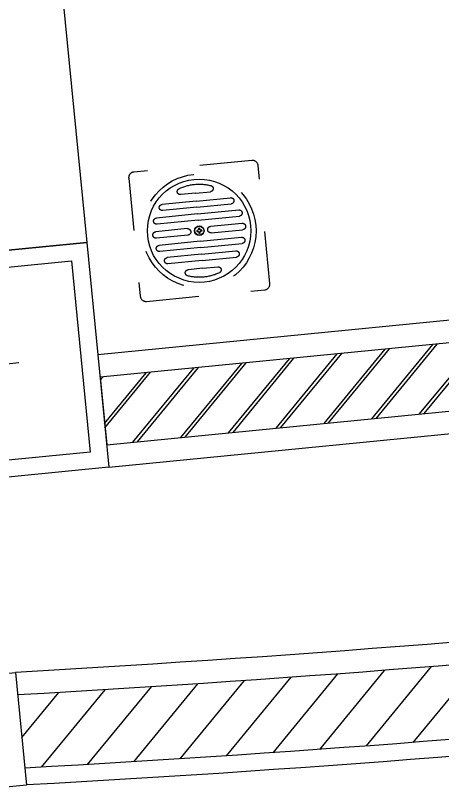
# Model space of a CAD drawing. Header units: millimetres. Extents: x -244126 to 368105, y -173968 to 259060.
# Drawn here: x -165909.358 to -165908.544, y 87853.428 to 87854.903 of the extents above; entities that cross this region are included whole.
import ezdxf
from ezdxf.xclip import XClip

# ---------------------------------------------------------------- set-up
doc = ezdxf.new("R2010")
doc.units = ezdxf.units.MM
doc.header["$MEASUREMENT"] = 0
doc.header["$XCLIPFRAME"] = 0
doc.linetypes.add('HIDDEN2', pattern=[0.1875, 0.125, -0.0625])
for name, color, linetype in [('A02-COLUMN', 4, 'Continuous'), ('A02-COLUMN HATCH', 250, 'Continuous'), ('A03-WALL', 3, 'Continuous'), ('A03-WALL HATCH', 251, 'Continuous'), ('A04-PLAN', 1, 'Continuous'), ('A04-PLAN 03', 3, 'Continuous'), ('A08-WC 01', 2, 'Continuous'), ('COL', 5, 'Continuous'), ('WALL', 2, 'Continuous')]:
    doc.layers.add(name, color=color, linetype=linetype)

# ---------------------------------------------------------------- blocks, each defined once
blk = doc.blocks.new('COL20x20')
at = {"layer": 'A02-COLUMN'}
blk.add_lwpolyline([(-0.0999999999999659, 0.1000000000000085), (-0.0999999999999659, -0.1000000000000085), (0.1000000000000227, -0.1000000000000085), (0.1000000000000227, 0.1000000000000085)], close=True, dxfattribs=at)
at = {"layer": 'A02-COLUMN HATCH'}
for p, q in [((0, -0.0300000000000651), (0, 0.0300000000000154)), ((0.0300000000000864, 0), (-0.0300000000000864, 0))]:
    blk.add_line(p, q, dxfattribs=at)
blk.add_lwpolyline([(-0.0849999999999796, 0.0850000000000087), (-0.0849999999999796, -0.0850000000000084), (0.0850000000000364, -0.0850000000000084), (0.0850000000000364, 0.0850000000000087)], close=True, dxfattribs=at)
blk = doc.blocks.new('Floor Drain 115x115-1-flat-1-flat-11')
at = {"color": 251}
for p, q in [((8.605007785597026e-07, 0.03356879662779562), (-0.01318171342120801, 0.03356879632635831)), ((8.605007785597026e-07, 0.03356879662779562), (0.01318515695954285, 0.03356879692927232)), ((8.606608518941461e-07, 0.02656840718312467), (-0.0304001908417009, 0.02656840648796368)), ((8.607865787847794e-07, 0.02107006980444326), (-0.03040019071597401, 0.02107006910928227)), ((8.606608518941461e-07, 0.02656840718312467), (0.03040191216340469, 0.02656840787828566)), ((8.607865787847794e-07, 0.02107006980444326), (0.03040191228913158, 0.02107007049960424)), ((8.609238070075119e-07, 0.0150687516881781), (-0.0365634271517101, 0.01506875085208641)), ((8.609238070075119e-07, 0.0150687516881781), (0.03656514899932412, 0.0150687525242698)), ((8.610496126743914e-07, 0.009566969235999437), (-0.03656342702590443, 0.009566968399907741)), ((8.610496126743914e-07, 0.009566969235999437), (0.03656514912512979, 0.009566970072091133)), ((-0.01039981583573224, 0.003067837754570937), (-0.03827735096618666, 0.003067837117113552)), ((-0.002198818205685361, 0.0006666216807525785), (-0.00219881818284025, -0.0003324496474203867)), ((-0.002198818205685361, 0.0006666216807525785), (-0.001499468275964283, 0.0006666216967441546)), ((-0.0004986744498605574, 0.002366765514504161), (-0.0004986744338689793, 0.001667415584550254)), ((-0.0004986744498605574, 0.002366765514504161), (8.612142550311708e-07, 0.002366765525926719)), ((0.0005003968783706198, 0.002366765537349276), (8.612142550311708e-07, 0.002366765525926719)), ((0.0005003968783706198, 0.002366765537349276), (0.0005003968943621979, 0.001667415607395369)), ((0.00220054071194758, 0.0006666217813498451), (0.001501190782197397, 0.000666621765358269)), ((0.00220054071194758, 0.0006666217813498451), (0.002200540734792691, -0.0003324495468231201)), ((0.01040153823218037, 0.003067838230221914), (0.03827735082585706, 0.003067838867639915)), ((-0.01039981570311242, -0.002731943559543829), (-0.03827735083356685, -0.002731944197001214)), ((-0.00219881818284025, -0.0003324496474203867), (-0.001499468253119171, -0.0003324496314288106)), ((-0.0004986743652548679, -0.00133324347346591), (-0.0004986743492632898, -0.002032593403186983)), ((-0.0004986743492632897, -0.002032593403186983), (8.613148522989277e-07, -0.002032593391764433)), ((0.0005003969789678875, -0.002032593380341875), (8.613148522989277e-07, -0.002032593391764433)), ((0.0005003969629763093, -0.001333243450620795), (0.0005003969789678874, -0.002032593380341875)), ((0.002200540734792691, -0.0003324495468231201), (0.001501190805042509, -0.0003324495628146962)), ((0.01040153836480018, -0.002731943083892852), (0.03827735095847688, -0.002731942446474851)), ((8.614794946557124e-07, -0.009232797102069978), (-0.03656342659602245, -0.009232797938161674)), ((8.614794946557124e-07, -0.009232797102069978), (0.03656514955501176, -0.009232796265978283)), ((8.616052609344688e-07, -0.01473285701750002), (-0.03656342647025618, -0.01473285785359171)), ((8.616052609344688e-07, -0.01473285701750002), (0.03656514968077804, -0.01473285618140832)), ((8.617424497690782e-07, -0.02073245259701655), (-0.03040018976010303, -0.02073245329217753)), ((8.618682160478346e-07, -0.02623251251244657), (-0.03040018963433675, -0.02623251320760757)), ((8.617424497690782e-07, -0.02073245259701655), (0.03040191324500257, -0.02073245190185555)), ((8.618682160478346e-07, -0.02623251251244657), (0.03040191337076884, -0.02623251181728559)), ((8.620282893822727e-07, -0.03323290195688469), (-0.01318171189369718, -0.03323290225832201)), ((8.620282893822727e-07, -0.03323290195688469), (0.01318515848705368, -0.033232901655408))]:
    blk.add_line(p, q, dxfattribs=at)
at = {"color": 0, "linetype": 'HIDDEN2', "ltscale": 0.2}
blk.add_lwpolyline([(0.05250086259384554, -0.05749827627446275, 0.414213562373095), (0.05750086248053243, -0.05249827615911237), (0.05750086007956601, 0.05250172386227893, 0.414213562373095), (0.05250085996421563, 0.05750172374896583), (-0.05249914005717569, 0.05750172134799941, 0.414213562373095), (-0.05749913994386258, 0.05250172123264901), (-0.05749913754289616, -0.0524982787887423, 0.414213562373095), (-0.05249913742754577, -0.0574982786754292)], format="xyb", close=True, dxfattribs=at)
at = {"color": 251}
for points in [[(-0.01411877354761083, 0.0389052152266806, -0.01094307912310833), (-0.01240984550140905, 0.03948229872802816, -0.01092935597805664), (-0.01067986347861784, 0.03998336183741153, -0.01092016715128035), (-0.008931350726452883, 0.04040796046326482, -0.0109158259298576), (-0.007166830492129863, 0.04075565051402207, -0.01091648550325844), (-0.005388826022864466, 0.04102598789811735, -0.01092213750715295), (-0.003599860565872374, 0.04121852852398474, -0.01093261202541136), (-0.001802457368369279, 0.04133282830005831, -0.01094757905731635), (8.603224291358998e-07, 0.04136844313477212)], [(8.603224291358998e-07, 0.04136844313477212, -0.0109468213685155), (0.001804248665778835, 0.0413328283825305, -0.01093097935854677), (0.00360182344932101, 0.04121852868866095, -0.01092073682426421), (0.005391000867886071, 0.04102598814461261, -0.01091641836746836), (0.007169197116304434, 0.04075565084183464, -0.01091817820682051), (0.00893382838940651, 0.0404079608717762, -0.01092599888907602), (0.01068231088202271, 0.03998336232588642, -0.01093969119155338), (0.01241206078898345, 0.03948229929561448, -0.01095889523381134), (0.01412049430511914, 0.0389052158724095)], [(-0.01318171342120801, 0.03356879632635831, -0.02527368750726084), (-0.01346297642545205, 0.03358297949258259, -0.02513453469375094), (-0.01373611457425721, 0.03362461054231388, -0.02490744215791729), (-0.01399974512811225, 0.03369231178259842, -0.02463721779472152), (-0.01425248534750596, 0.03378470552048243, -0.02436621304685408), (-0.0144929524929271, 0.03390041406301217, -0.02413085815184791), (-0.01471976382486446, 0.03403805971723384, -0.02395950531724574), (-0.01493153660380682, 0.03419626479019371, -0.02387132428619082), (-0.01512688809024294, 0.03437365158893799, -0.02387585957823631), (-0.01530443554466161, 0.03456884242051294, -0.02397290152413463), (-0.0154627962275516, 0.03478045959196478, -0.02415247594404904), (-0.01560058739940169, 0.03500712541033975, -0.02439495829316885), (-0.01571642632070065, 0.03524746218268409, -0.02467151862071454), (-0.01580893025193727, 0.03550009221604402, -0.02494525432434044), (-0.01587671645360031, 0.03576363781746578, -0.02517340504628297), (-0.01591840218617855, 0.03603672129399563, -0.0253108987980083), (-0.01593260471016078, 0.03631796495267977, -0.01953121805756131), (-0.01592419473208429, 0.03653342587457251, -0.01941408350339789), (-0.01589931804252914, 0.0367452280883615, -0.01927970205171715), (-0.01585850452339553, 0.03695261966636134, -0.01914241866657495), (-0.01580228405658366, 0.03715484868088662, -0.01901501570044273), (-0.01573118652399374, 0.0373511632042519, -0.01890818820387732), (-0.01564574180752597, 0.03754081130877178, -0.01883020347324292), (-0.01554647978908055, 0.03772304106676082, -0.01878670365901194), (-0.01543393035055768, 0.03789710055053362, -0.01878060689315399), (-0.01530862337385756, 0.03806223783240474, -0.01881207060574079), (-0.0151710887408804, 0.03821770098468878, -0.01887849629899378), (-0.0150218563335264, 0.0383627380797003, -0.0189745741553523), (-0.01486145603369575, 0.0384965971897539, -0.01909238504824052), (-0.01469041772328868, 0.03861852638716414, -0.01922159344854242), (-0.01450927128420536, 0.03872777374424562, -0.01934977369409161), (-0.01431854659834601, 0.03882358733331292, -0.0194629101455004), (-0.01411877354761083, 0.0389052152266806)], [(0.01577068461402857, 0.03538090567309425, -0.01952944845295485), (0.01568935993996928, 0.03518115196355019, -0.01941800928909146), (0.01559381172109068, 0.03499048194369345, -0.01928894319360536), (0.01548479440830131, 0.03480942044896401, -0.01915648285469112), (0.0153630624525097, 0.03463849231480191, -0.01903333739594851), (0.01522937030462439, 0.03447822237664715, -0.01893016092493102), (0.01508447241555392, 0.03432913546993972, -0.01885520333483584), (0.01492912323620682, 0.03419175643011968, -0.01881410396914375), (0.01476407721749162, 0.03406661009262701, -0.01880978492889151), (0.01459008881031687, 0.03395422129290171, -0.01884240854617845), (0.01440791246559108, 0.03385511486638381, -0.01890937877026456), (0.01421830263422282, 0.03376981564851332, -0.01900538504891356), (0.01402201376712059, 0.03369884847473024, -0.01912250626597246), (0.01381980031519295, 0.0336427381804746, -0.01925040799734033), (0.01361241672934842, 0.03360200960118639, -0.01937667503085372), (0.01340061746049554, 0.03357718757230562, -0.01948731877645946), (0.01318515695954285, 0.03356879692927232)], [(0.01412049430511914, 0.0389052158724095, -0.01267378577484307), (0.01425233181856893, 0.03885369779062133, -0.01265174716519645), (0.01438002836805232, 0.03879618384251557, -0.01261429819143625), (0.01450348018502207, 0.03873289544303402, -0.01256418505447446), (0.01462258350093099, 0.0386640540071185, -0.02494556330188063), (0.01484732955537753, 0.03851059768575289, -0.02466440342257623), (0.01505343638301429, 0.0383375861979533, -0.02438203536583507), (0.0152400738354636, 0.03814679086325429, -0.02413547426995919), (0.01540641176434784, 0.03793998300119048, -0.02395353780687108), (0.01555162002128935, 0.03771893393129642, -0.02385575894631685), (0.01567486845791048, 0.03748541497310669, -0.02385197695181186), (0.0157753269258336, 0.03724119744615588, -0.02394224405180265), (0.01585216527668105, 0.03698805266997855, -0.02411684095879221), (0.01590455336207518, 0.03672775196410929, -0.02435639836224251), (0.01593166103363837, 0.03646206664808268, -0.02463232500418016), (0.01593265814299294, 0.03619276804143329, -0.02490789784541678), (0.01590671454176126, 0.0359216274636957, -0.01254362588138804), (0.01588338055330757, 0.03578591997302339, -0.012592817148893), (0.01585300008156569, 0.0356504162344045, -0.01262954608575904), (0.01581546935798843, 0.03551533766278084, -0.0126510840841269), (0.01577068461402857, 0.03538090567309425)], [(-0.03040019071597401, 0.02107006910928226, -0.02527711397265805), (-0.03068143437532773, 0.02108425227550705, -0.02514401898380322), (-0.03095451785378065, 0.02112588332523998, -0.02492152934972075), (-0.03121806345831607, 0.02119358456552754, -0.02465424096973135), (-0.03147069349591727, 0.02128597830341618, -0.02438444726060844), (-0.03171103027356753, 0.02140168684595235, -0.0241486360014), (-0.03193769609825015, 0.02153933250018253, -0.02397529003984072), (-0.03214931327694839, 0.02169753757315318, -0.02388374922939178), (-0.03234450411664555, 0.02187492437191074, -0.02388374922929208), (-0.03252189092432492, 0.0220701152035017, -0.02397529003953595), (-0.03268009600696977, 0.0222817323749725, -0.02414863600087826), (-0.0328177416715634, 0.02250839819336961, -0.02438444725985408), (-0.0329334502250891, 0.02274873496573949, -0.0246542409687257), (-0.03302584397453014, 0.02300136499912861, -0.02492152934844773), (-0.0330935452268698, 0.0232649106005834, -0.02514401898225734), (-0.03313517628909138, 0.02353799407715036, -0.02527711397084467), (-0.03314935946817817, 0.02381923773587594, -0.02527711397431894), (-0.03313517630195342, 0.02410048139520916, -0.02514401898489255), (-0.03309354525222067, 0.02437356487364414, -0.02492152935024754), (-0.03302584401193366, 0.02463711047816402, -0.02465424096974491), (-0.03293345027404607, 0.02488974051575188, -0.02438444726018645), (-0.03281774173151163, 0.02513007729339087, -0.02414863600063644), (-0.03268009607728403, 0.02535674311806407, -0.0239752900388472), (-0.032521891004317, 0.02556836029675461, -0.02388374922828033), (-0.03234450420556424, 0.0257635511364456, -0.02388374922818016), (-0.03214931337397945, 0.02594093794412017, -0.02397529003854153), (-0.03193769620251635, 0.02609914302676142, -0.02414863600011601), (-0.03171103038412865, 0.02623678869135247, -0.02438444725943197), (-0.03147069361177005, 0.02635249724487642, -0.02465424096873943), (-0.03121806357839426, 0.02644489099431641, -0.02492152934897564), (-0.03095451797695501, 0.02651259224665553, -0.02514401898334569), (-0.03068143450040598, 0.02655422330887692, -0.02527711397250567), (-0.0304001908417009, 0.02656840648796367)], [(0.03040191216340469, 0.02656840787828567, -0.02527711397250591), (0.03068315582275841, 0.02655422471206094, -0.02514401898334586), (0.03095623930121133, 0.0265125936623284, -0.0249215293489755), (0.03121978490574675, 0.02644489242204192, -0.02465424096873964), (0.03147241494334795, 0.02635249868415539, -0.02438444725943205), (0.0317127517209982, 0.02623679014162268, -0.02414863600011587), (0.03193941754568081, 0.02609914448739767, -0.02397529003854081), (0.03215103472437906, 0.02594093941443425, -0.0238837492281805), (0.03234622556407622, 0.02576355261568629, -0.02388374922828097), (0.03252361237175559, 0.02556836178410767, -0.02397529003884606), (0.03268181745440045, 0.02535674461265226, -0.02414863600063674), (0.03281946311899408, 0.02513007879427397, -0.02438444726018636), (0.03293517167251977, 0.02488974202192666, -0.02465424096974508), (0.0330275654219608, 0.02463711198856421, -0.02492152935024772), (0.03309526667430047, 0.02437356638714049, -0.02514401898489272), (0.03313689773652206, 0.0241004829106094, -0.02527711397431871), (0.03315108091560884, 0.02381923925192481, -0.02527711397084506), (0.03313689774938409, 0.0235379955925506, -0.02514401898225716), (0.03309526669965134, 0.02326491211407975, -0.02492152934844749), (0.03302756545936433, 0.02300136650952879, -0.02465424096872619), (0.03293517172147675, 0.02274873647191426, -0.02438444725985412), (0.0328194631789423, 0.02250839969425272, -0.02414863600087821), (0.03268181752471471, 0.0222817338695607, -0.02397529003953554), (0.03252361245174767, 0.02207011669085476, -0.02388374922929144), (0.03234622565299491, 0.02187492585115142, -0.02388374922939242), (0.03215103482141012, 0.02169753904346725, -0.02397529003984062), (0.03193941764994702, 0.02153933396081878, -0.02414863600139927), (0.03171275183155932, 0.02140168829622256, -0.02438444726060897), (0.03147241505920072, 0.02128597974269514, -0.0246542409697311), (0.03121978502582494, 0.02119358599325305, -0.024921529349721), (0.03095623942438569, 0.02112588474091284, -0.02514401898380346), (0.03068315594783666, 0.02108425367869106, -0.02527711397265805), (0.03040191228913158, 0.02107007049960426)], [(-0.03656342702590443, 0.009566968399907734, -0.02531089879601827), (-0.03684467068525379, 0.009581170911027587, -0.02517340504446481), (-0.03711775416370441, 0.009622856631115916, -0.02494525432274663), (-0.03738129976823931, 0.009690642820724474, -0.02467151861938112), (-0.03763392980584156, 0.00978314674040498, -0.02439495829211808), (-0.03787426658349418, 0.009898985650709194, -0.02415247594329435), (-0.03810093240818024, 0.01003677681218885, -0.02397290152368137), (-0.03831254958688274, 0.01019513748539567, -0.02387585957808563), (-0.03850774042658475, 0.01037268493088143, -0.02387132428634409), (-0.03868512723426931, 0.01056803640919783, -0.02395950531770167), (-0.03884333231691944, 0.01077980918089664, -0.02413085815260371), (-0.03898097798151822, 0.01100662050652958, -0.02436621304790492), (-0.03909668653504866, 0.0112470876466484, -0.02463721779605454), (-0.03918908028449381, 0.01149982786180483, -0.02490744215950965), (-0.03925678153683673, 0.01176345841255062, -0.02513453469556649), (-0.03929841259906043, 0.01203659655943749, -0.02527368750924889), (-0.03931259577814798, 0.01231785956301721, -0.02525143803049658), (-0.03929841261192984, 0.01259940643259546, -0.02512453570917894), (-0.03925678156220229, 0.01287275527256251, -0.0249082164044077), (-0.03918908032191924, 0.01313653091314899, -0.02464669453777548), (-0.03909668658403456, 0.01338935818458557, -0.02438198702478343), (-0.03898097804150217, 0.01362986191710287, -0.02415041365866517), (-0.03884333238727594, 0.01385666694093156, -0.02398038171449216), (-0.03868512731430978, 0.01406839808630227, -0.02389122312065158), (-0.0385077405155576, 0.01426368018344566, -0.02389270883423061), (-0.03831254968397326, 0.01444113806259235, -0.02398489877544176), (-0.03810093251251068, 0.01459939655397301, -0.02415813128027515), (-0.03787426669412373, 0.01473708048781829, -0.02439315193280151), (-0.03763392992176635, 0.01485281469435881, -0.02466157825605713), (-0.03738129988839239, 0.01494522400382525, -0.02492704428644526), (-0.03711775428695577, 0.01501293324644822, -0.02514740521968521), (-0.03684467081041037, 0.01505456725245839, -0.02527824014779612), (-0.0365634271517101, 0.0150687508520864)], [(0.03656514899932412, 0.0150687525242698, -0.02527824014779607), (0.03684639265867305, 0.01505456893750382, -0.02514740521968533), (0.03711947613712248, 0.01501293494398249, -0.02492704428644539), (0.03738302174165563, 0.01494522571341217, -0.02466157825605696), (0.03763565177925571, 0.0148528164154992, -0.0243931519328021), (0.03787598855690594, 0.01473708221994991, -0.02415813128027484), (0.03810265438158954, 0.01459939829647068, -0.02398489877544185), (0.03831427156028971, 0.01444113981476784, -0.02389270883423067), (0.03850946239998966, 0.01426368194454775, -0.02389122312065201), (0.03868684920767263, 0.01406839985551674, -0.02398038171449163), (0.03884505429032182, 0.01385666871738117, -0.02415041365866546), (0.03898269995492044, 0.01362986369984739, -0.02438198702478345), (0.03909840850845172, 0.01338935997262175, -0.02464669453777473), (0.03919080225789887, 0.01313653270541059, -0.02490821640440784), (0.0392585035102451, 0.01287275706792026, -0.02512453570917892), (0.03930013457247362, 0.01259940822985711, -0.02525143803049658), (0.03931431775156766, 0.0123178613609275, -0.02527368750924858), (0.03930013458534303, 0.01203659835669915, -0.02513453469556683), (0.03925850353561067, 0.01176346020790837, -0.02490744215950947), (0.03919080229532429, 0.01149982965406642, -0.02463721779605401), (0.03909840855743762, 0.01124708943468457, -0.02436621304790491), (0.03898270001490439, 0.0110066222892741, -0.02413085815260449), (0.03884505436067831, 0.01077981095734624, -0.02395950531770109), (0.03868684928771311, 0.0105680381784123, -0.02387132428634444), (0.03850946248896251, 0.01037268669198352, -0.02387585957808562), (0.03831427165738023, 0.01019513923757116, -0.02397290152368089), (0.03810265448591997, 0.01003677855468652, -0.02415247594329441), (0.0378759886675355, 0.00989898738284082, -0.02439495829211835), (0.0376356518951805, 0.009783148461545363, -0.02467151861938101), (0.0373830218618087, 0.00969064453031139, -0.0249452543227467), (0.03711947626037384, 0.009622858328650188, -0.02517340504446527), (0.03684639278382963, 0.009581172596073016, -0.02531089879601814), (0.03656514912512979, 0.00956697007209114)], [(-0.03827735083356685, -0.002731944197001221, -0.02528122695389839), (-0.03857390303385764, -0.0027169863942283, -0.02514671515214375), (-0.0388618560082643, -0.002673081899085307, -0.02492283489169462), (-0.03913975636635166, -0.002601684101940768, -0.0246542752922683), (-0.03940615071768452, -0.002504246393163233, -0.02438340086667785), (-0.03965958567182774, -0.002382222163121242, -0.02414674775901015), (-0.0398986078383461, -0.002237064802183338, -0.02397282810317194), (-0.04012176382680445, -0.002070227700718068, -0.02388099724453499), (-0.04032760024676758, -0.00188316424909396, -0.02388099724444017), (-0.04051466370780033, -0.001677327837679571, -0.02397282810288271), (-0.04068150081946752, -0.001454171856843441, -0.024146747758516), (-0.04082665819133396, -0.001215149696954104, -0.02438340086596277), (-0.04094868243296449, -0.0009617147483801103, -0.02465427529131487), (-0.04104612015392391, -0.0006953204014899933, -0.02492283489048829), (-0.04111751796377703, -0.0004174200466523018, -0.02514671515067616), (-0.0411614224720887, -0.0001294670742355772, -0.02528122695217903), (-0.04117638028842371, 0.0001670851253916389, -0.02527797685466596), (-0.04116142248565127, 0.0004636566705596701, -0.02513771957102453), (-0.04111751799050972, 0.0007516643153115815, -0.02490947451207786), (-0.04104612019336767, 0.001029649622716948, -0.02463813151916245), (-0.04094868248459371, 0.001296154155845365, -0.02436610970979854), (-0.04082665825455643, 0.001549719477766415, -0.02412989026523971), (-0.04068150089362443, 0.001788887151549685, -0.02395786115460338), (-0.04051466379216633, 0.002012198740264759, -0.02386921629026985), (-0.0403276003405507, 0.002218195806981231, -0.02387351652360046), (-0.04012176392914615, 0.002405419914768683, -0.02397056321451464), (-0.03989860794832128, 0.002572412626696705, -0.02415038839978018), (-0.03965958578844468, 0.00271771550583487, -0.02439336708456085), (-0.03940615083988495, 0.002839870115252781, -0.02467065825684446), (-0.03913975649301069, 0.002937418018020013, -0.02494533254080144), (-0.03886185613819048, 0.003008900777206162, -0.02517458255314842), (-0.03857390316579295, 0.00305285995588081, -0.02531326737710005), (-0.03827735096618666, 0.003067837117113545)], [(-0.01039981583573224, 0.003067837754570937, -0.02531001321089205), (-0.01010324429055068, 0.003052860606900777, -0.02516557727747949), (-0.009815236645790535, 0.003008901441396247, -0.02493196137697011), (-0.009537251338381611, 0.002937418694921173, -0.0246545069604524), (-0.009270746805253709, 0.002839870804339388, -0.02437607462451257), (-0.009017181483336635, 0.002717716206514724, -0.02413353677897782), (-0.008778013809560191, 0.002572413338311007, -0.02395560825445373), (-0.008554702220854181, 0.002405420636592076, -0.0238617510399902), (-0.008348705154148409, 0.002218196538221751, -0.02386175103955315), (-0.008161481046372685, 0.00201219948006387, -0.02395560825316875), (-0.007994488334456804, 0.00178888789898226, -0.02413353677692492), (-0.007849185455330577, 0.001549720231840752, -0.02437607462182569), (-0.007727030845923804, 0.001296154915503181, -0.02465450695732115), (-0.007629482943166293, 0.001029650386833371, -0.02493196137363504), (-0.007558000183987845, 0.0007516650826951618, -0.02516557727422056), (-0.007514041005318264, 0.0004636574399523724, -0.02531001320800925), (-0.007499063844087356, 0.0001670858954688423, -0.02531326737457453), (-0.00751404099175569, -0.0001294663048045097, -0.02517458255004903), (-0.007558000157255156, -0.0004174192792018722, -0.02494533253745188), (-0.007629482903722529, -0.0006953196372871118, -0.02467065825355926), (-0.007727030794294591, -0.0009617139886240675, -0.0243933670816186), (-0.00784918539210812, -0.001215148942776599, -0.02415038839741271), (-0.007994488260299892, -0.001454171109308552, -0.02397056321289453), (-0.00816148096200669, -0.00167732709778378, -0.02387351652284503), (-0.00834870506036529, -0.001883163517766136, -0.02386921629043791), (-0.00855470211851247, -0.002070226978819471, -0.02395786115569827), (-0.008778013699585011, -0.00223706409050764, -0.02412989026720427), (-0.00901718136671969, -0.002382221462394495, -0.02436610971251531), (-0.009270746683053287, -0.002504245704043881, -0.02463813152245309), (-0.00953725121172258, -0.002601683425019659, -0.02490947451570449), (-0.00981523651586435, -0.002673081234885674, -0.02513771957470094), (-0.01010324415861537, -0.00271698574320578, -0.02527797685807298), (-0.01039981570311242, -0.002731943559543829)], [(-0.0004986744338689792, 0.001667415584550254, -0.01265233225941479), (-0.0004999760602857907, 0.001615896290644986, -0.01263265536622776), (-0.0005038390980580359, 0.001565055434778535, -0.01259769692914406), (-0.0005102007814124203, 0.001514955782727097, -0.01255015571836315), (-0.0005189983445756504, 0.001465660100266858, -0.01249284259580704), (-0.0005301690217744322, 0.00141723115317402, -0.01242859784096485), (-0.000543650047235472, 0.001369731707224764, -0.01236021570318053), (-0.0005593786551854757, 0.001323224528195284, -0.01229037857830137), (-0.0005772920798511494, 0.001277772381861768, -0.0122216020662789), (-0.0005973275554591996, 0.001233438034000417, -0.01215619113752683), (-0.000619422316236332, 0.001190284250387412, -0.01209620680172702), (-0.0006435135964092529, 0.001148373796798947, -0.01204344207353222), (-0.0006695386302046685, 0.001107769439011211, -0.01199940566996239), (-0.0006974346518492848, 0.001068533942800404, -0.01196531173358739), (-0.000727138895569808, 0.0010307300739427, -0.01194207391863568), (-0.0007585885955929439, 0.0009944205982143073, -0.01193030236348737), (-0.0007917209861453992, 0.000959668281391407, -0.01193030236348874), (-0.0008264733014538797, 0.0009265358892501935, -0.01194207391863862), (-0.0008627827757450915, 0.0008950861875668542, -0.01196531173358845), (-0.000900586643245741, 0.0008653819421175907, -0.011999405669956), (-0.000939822138182534, 0.0008374859186785766, -0.01204344207351043), (-0.0009804264947821768, 0.0008114608830260203, -0.01209620680168019), (-0.001022336947271375, 0.0007873696009360956, -0.0121561911374431), (-0.001065490729876836, 0.0007652748381850108, -0.01222160206614504), (-0.001109825076825265, 0.0007452393605489466, -0.01229037857810263), (-0.001155277222343368, 0.0007273259338040905, -0.01236021570290117), (-0.001201784400657851, 0.000711597323726644, -0.01242859784058864), (-0.001249283845995421, 0.0006981162960927947, -0.0124928425953175), (-0.001297712792582784, 0.0006869456166787302, -0.01255015571774439), (-0.001347008474646645, 0.000678148051260645, -0.01259769692838112), (-0.001397108126413712, 0.0006717863656147266, -0.01263265536530741), (-0.001447948982110688, 0.0006679233255171696, -0.01265233225832591), (-0.001499468275964283, 0.0006666216967441546)], [(0.001501190782197397, 0.000666621765358269, -0.01265233225895783), (0.00144967148828692, 0.0006679233917751617, -0.01263265536586862), (0.001398830632415755, 0.0006717864295476342, -0.01259769692886995), (0.00134873098036007, 0.0006781481129023575, -0.01255015571816038), (0.001299435297896038, 0.000686945676066017, -0.01249284259566139), (0.001251006350799825, 0.0006981163532652976, -0.01242859784086243), (0.001203506904847603, 0.0007115973787268706, -0.01236021570310778), (0.00115699972581554, 0.0007273259866774212, -0.01229037857824571), (0.001111547579479808, 0.0007452394113436206, -0.01222160206622897), (0.001067213231616574, 0.0007652748869521608, -0.01215619113747271), (0.00102405944800201, 0.0007873696477297062, -0.01209620680166047), (0.000982148994412284, 0.0008114609279029489, -0.01204344207344692), (0.0009415446366235663, 0.0008374859616985669, -0.01199940566985409), (0.0009023091404120264, 0.0008653819833432316, -0.01196531173345353), (0.0008645052715538341, 0.0008950862270636281, -0.01194207391847625), (0.0008281957958251589, 0.0009265359270864346, -0.01193030236330403), (0.0007934434790021704, 0.0009596683176383292, -0.01193030236328553), (0.0007603110868610385, 0.000994420632945997, -0.01194207391842165), (0.0007288613851779328, 0.001030730107236109, -0.01196531173336586), (0.0006991571397290227, 0.001068533974735351, -0.01199940566973799), (0.0006712611162904783, 0.001107769469670408, -0.01204344207330924), (0.0006452360806384685, 0.001148373826267944, -0.01209620680150946), (0.0006211447985491637, 0.001190284278754651, -0.01215619113731855), (0.0005990500357987332, 0.0012334380613572, -0.01222160206608338), (0.0005790145581633468, 0.001277772408302277, -0.01229037857812181), (0.000561101131419174, 0.00132322455381656, -0.01236021570301972), (0.0005453725213423845, 0.001369731732126733, -0.01242859784082528), (0.0005318914937091479, 0.001417231177459462, -0.01249284259569076), (0.0005207208142956342, 0.001465660124041437, -0.01255015571827167), (0.0005119232488780126, 0.001514955806099338, -0.01259769692907842), (0.0005055615632324528, 0.001565055457859836, -0.01263265536618852), (0.0005016985231351249, 0.001615896313549622, -0.01265233225940176), (0.000500396894362198, 0.001667415607395369)], [(0.01040153836480018, -0.002731943083892852, -0.02527797685801807), (0.01010496681961874, -0.002716985281117815, -0.02513771957454899), (0.009816959174858919, -0.002673080785969076, -0.0249094745154789), (0.009538973867450501, -0.002601682988816079, -0.02463813152218048), (0.009272469334323259, -0.002504245280028274, -0.02436610971222325), (0.009018904012406962, -0.002382221049975111, -0.0241298902669197), (0.008779736338631387, -0.002237063689026042, -0.02395786115544546), (0.008556424749926307, -0.00207022658755051, -0.02386921629023887), (0.008350427683221494, -0.001883163135917972, -0.02387351652271844), (0.008163203575446728, -0.001677326724497878, -0.02397056321285653), (0.007996210863531777, -0.00145417074365968, -0.02415038839747378), (0.00785090798440642, -0.001215148583772814, -0.024393367081787), (0.007728753375000424, -0.0009617136352067443, -0.02467065825383585), (0.007631205472243571, -0.0006953192883309145, -0.02494533253783193), (0.00755972271306563, -0.0004174189335147821, -0.02517458255051983), (0.007515763534396375, -0.0001294659611277837, -0.02531326737511579), (0.007500786373165583, 0.0001670862384606162, -0.02531001320855058), (0.007515763520833803, 0.0004636577836290984, -0.02516557727469097), (0.007559722686332941, 0.0007516654283822519, -0.02493196137401484), (0.007631205432799808, 0.001029650735789568, -0.02465450695759776), (0.007728753323371211, 0.001296155268920504, -0.02437607462199405), (0.007850907921183961, 0.001549720590844531, -0.02413353677698622), (0.007996210789374866, 0.001788888264631132, -0.0239556082531308), (0.008163203491080732, 0.002012199853349765, -0.0238617510394269), (0.008350427589438375, 0.002218196920069908, -0.02386175103979146), (0.008556424647584595, 0.002405421027861038, -0.0239556082542011), (0.008779736228656207, 0.002572413739792612, -0.02413353677869329), (0.009018903895790017, 0.002717716618934107, -0.0243760746242206), (0.009272469212122837, 0.002839871228354995, -0.02465450696017964), (0.009538973740791469, 0.002937419131124754, -0.0249319613767443), (0.009816959044932733, 0.003008901890312846, -0.02516557727732737), (0.01010496668768343, 0.003052861068988742, -0.0253100132108371), (0.01040153823218037, 0.003067838230221914)], [(0.03827735082585706, 0.003067838867639922, -0.02531001320629396), (0.03857392237104374, 0.003052861719972322, -0.02516557727383579), (0.03886193001580837, 0.003008902554474779, -0.02493196137442486), (0.03913991532322118, 0.002937419808010107, -0.02465450695905923), (0.03940641985635242, 0.002839871917441117, -0.02437607462424258), (0.03965998517827231, 0.002717717319630601, -0.02413353677973121), (0.03989915285205111, 0.002572414451441379, -0.0239556082560716), (0.04012246444075904, 0.002405421749736257, -0.02386175104226823), (0.04032846150746635, 0.00221819765137804, -0.02386175104224502), (0.04051568561524328, 0.002012200593229541, -0.02395560825599845), (0.04068267832716006, 0.001788889012153558, -0.02413353677958462), (0.04082798120628693, 0.001549721345012904, -0.02437607462398941), (0.04095013581569414, 0.001296156028670385, -0.024654506958657), (0.04104768371845191, 0.001029651499988814, -0.02493196137382435), (0.04111916647763049, 0.0007516661958309884, -0.0251655772729909), (0.04116312565630012, 0.0004636585530597218, -0.02531001320516876), (0.04117810281753104, 0.0001670870085378265, -0.02531326737503233), (0.04116312566986269, -0.0001294651917329095, -0.02517458255132055), (0.04111916650436319, -0.000417418166122889, -0.02494533253934818), (0.04104768375789568, -0.0006953185241966378, -0.02467065825586146), (0.04095013586732335, -0.0009617128755187027, -0.02439336708409639), (0.04082798126950939, -0.001215147829653609, -0.02415038839984367), (0.04068267840131697, -0.001454169996165898, -0.02397056321507091), (0.04051568569960928, -0.001677325984620094, -0.02387351652457879), (0.04032846160124948, -0.001883162404580738, -0.02386921629156661), (0.04012246454310075, -0.002070225865612355, -0.0239578611560834), (0.03989915296202629, -0.002237062977279491, -0.02412989026673925), (0.03965998529488925, -0.002382220349146681, -0.02436610971112774), (0.03940641997855284, -0.002504244590778443, -0.02463813152011794), (0.03913991544988021, -0.00260168231173933, -0.02490947451245138), (0.03886193014573456, -0.002673080121593861, -0.02513771957062293), (0.03857392250297905, -0.002716984629906577, -0.02527797685333084), (0.03827735095847688, -0.00273194244624201)], [(-0.001499468253119171, -0.0003324496314288106, -0.01265233225832594), (-0.00144794895920605, -0.0003337512578456964, -0.01263265536530742), (-0.001397108103332406, -0.0003376142956181688, -0.01259769692838108), (-0.001347008451274403, -0.0003439759789728991, -0.01255015571774442), (-0.001297712768808205, -0.0003527735421365585, -0.01249284259531749), (-0.001249283821709977, -0.0003639442193358391, -0.01242859784058863), (-0.001201784375755883, -0.0003774252447974122, -0.01236021570290115), (-0.001155277196722088, -0.0003931538527479558, -0.01229037857810262), (-0.001109825050384756, -0.0004110672774141622, -0.01222160206614504), (-0.001065490702520051, -0.0004311027530226955, -0.01215619113744316), (-0.001022336918904137, -0.0004531975138002478, -0.01209620680168005), (-0.0009804264653131794, -0.0004772887939734904, -0.01204344207351052), (-0.0009398221075233417, -0.0005033138277691016, -0.01199940566995597), (-0.0009005866113107884, -0.0005312098494137663, -0.01196531173358847), (-0.0008627827424516839, -0.0005609140931341627, -0.01194207391863858), (-0.0008264732667221924, -0.0005923637931569692, -0.01193030236348874), (-0.0007917209498984784, -0.0006254961837088707, -0.01193030236348736), (-0.000758588557756706, -0.0006602484990165317, -0.01194207391863568), (-0.00072713885607304, -0.000696557973306651, -0.01196531173358743), (-0.000697434610623644, -0.000734361840805893, -0.01199940566996239), (-0.0006695385871846828, -0.0007735973357409429, -0.01204344207353222), (-0.0006435135515323206, -0.0008142016923384857, -0.01209620680172695), (-0.0006194222694427218, -0.0008561121448251857, -0.01215619113752685), (-0.0005973275066920507, -0.000899265927427742, -0.01222160206627885), (-0.0005772920290564715, -0.0009436002743728189, -0.01229037857830139), (-0.0005593786023121485, -0.0009890524198871015, -0.01236021570318055), (-0.0005436499922352463, -0.001035559598197268, -0.01242859784096482), (-0.0005301689646019288, -0.001083059043530003, -0.01249284259580702), (-0.0005189982851883609, -0.001131487990111979, -0.01255015571836316), (-0.0005102007197707064, -0.001180783672169873, -0.01259769692914403), (-0.0005038390341251299, -0.001230883323930378, -0.01263265536622778), (-0.0004999759940277957, -0.001281724179620164, -0.01265233225941476), (-0.0004986743652548679, -0.00133324347346591)], [(0.0005003969629763093, -0.001333243450620795, -0.01265233225940179), (0.00050169858939312, -0.00128172415671552, -0.01263265536618853), (0.0005055616271653589, -0.00123088330084907, -0.01259769692907842), (0.0005119233105197264, -0.001180783648797631, -0.01255015571827166), (0.0005207208736829237, -0.001131487966337399, -0.01249284259569074), (0.0005318915508816514, -0.001083059019244555, -0.01242859784082528), (0.0005453725763426102, -0.001035559573295299, -0.01236021570301975), (0.0005611011842925011, -0.0009890523942658186, -0.01229037857812181), (0.0005790146089580247, -0.0009436002479323094, -0.01222160206608337), (0.0005990500845658821, -0.0008992659000709585, -0.01215619113731854), (0.0006211448453427738, -0.0008561121164579535, -0.01209620680150949), (0.0006452361255154008, -0.000814201662869482, -0.01204344207330919), (0.0006712611593104637, -0.0007735973050817524, -0.01199940566973802), (0.0006991571809546634, -0.0007343618088709383, -0.01196531173336591), (0.0007288614246747007, -0.0006965579400132413, -0.01194207391842166), (0.0007603111246972764, -0.0006602484642848488, -0.01193030236328555), (0.0007934435152490913, -0.0006254961474619486, -0.01193030236330401), (0.0008281958305568462, -0.000592363755320735, -0.01194207391847616), (0.0008645053048472419, -0.0005609140536373958, -0.01196531173345356), (0.0009023091723469791, -0.0005312098081881253, -0.01199940566985409), (0.0009415446672827587, -0.0005033137847491181, -0.01204344207344693), (0.0009821490238812814, -0.0004772887490965549, -0.01209620680166044), (0.001024059476369248, -0.0004531974670066372, -0.01215619113747275), (0.00106721325897336, -0.0004311027042555524, -0.01222160206622893), (0.001111547605920317, -0.0004110672266194812, -0.01229037857824574), (0.00115699975143682, -0.0003931537998746321, -0.01236021570310777), (0.001203506929749571, -0.0003774251897971856, -0.01242859784086243), (0.001251006375085269, -0.0003639441621633363, -0.0124928425956614), (0.001299435321670617, -0.0003527734827492718, -0.01255015571816042), (0.001348731003732313, -0.0003439759173311796, -0.01259769692886988), (0.00139883065549706, -0.0003376142316852612, -0.01263265536586867), (0.001449671511191559, -0.0003337511915877042, -0.01265233225895783), (0.001501190805042509, -0.0003324495628146962)], [(-0.03656342647025618, -0.01473285785359171, -0.02531089879617059), (-0.03684467012960553, -0.01471865534247181, -0.02517340504492263), (-0.03711775360805615, -0.01467696962238309, -0.02494525432349193), (-0.03738129921259106, -0.01460918343277345, -0.02467151862037265), (-0.03763392925019331, -0.01451667951309084, -0.02439495829329383), (-0.03787426602784592, -0.01440084060278315, -0.02415247594457658), (-0.03810093185253198, -0.01426304944129833, -0.023972901524979), (-0.03831254903123449, -0.01410468876808428, -0.02387585957929566), (-0.03850773987093649, -0.01392714132258892, -0.02387132428735373), (-0.03868512667862105, -0.01373178984426018, -0.02395950531839014), (-0.03884333176127119, -0.01352001707254596, -0.02413085815284515), (-0.03898097742586996, -0.01329320574689422, -0.02436621304757419), (-0.0390966859794004, -0.01305273860675282, -0.02463721779503682), (-0.03918907972884556, -0.01279999839156974, -0.02490744215771195), (-0.03925678098118847, -0.01253636784079286, -0.02513453469293327), (-0.03929841204341217, -0.01226322969387011, -0.02527368750577578), (-0.03931259522249972, -0.01198196669024941, -0.02529940859523623), (-0.03929841205626816, -0.01170100689622511, -0.02515402991354733), (-0.03925678100652972, -0.01142813410893051, -0.02492074546240475), (-0.0391890797662381, -0.01116473359112409, -0.02464474431287974), (-0.03909668602834691, -0.01091219060556428, -0.02436865206341441), (-0.03898097748580987, -0.01067189041500957, -0.02412906368192981), (-0.0388433318315806, -0.01044521828221839, -0.02395440375060797), (-0.03868512675861279, -0.01023355946994921, -0.02386384740517781), (-0.0385077399598601, -0.01003829924096047, -0.0238669022540509), (-0.0383125491282762, -0.009860822858010654, -0.02396329801150833), (-0.03810093195681473, -0.009702515583858193, -0.02414298657122761), (-0.03787426613842936, -0.009564762681261552, -0.02438625855482079), (-0.03763392936607378, -0.00944894941297919, -0.02466418450953388), (-0.03738129933270164, -0.00935646104176957, -0.02493974086424892), (-0.03711775373126659, -0.009288682830391137, -0.02517001920732786), (-0.0368446702547223, -0.009247000041602352, -0.02530977264924316), (-0.03656342659602245, -0.009232797938161674)], [(0.03656514955501176, -0.009232796265978269, -0.02530977264924299), (0.03684639321436111, -0.009246998356556915, -0.02517001920732828), (0.03711947669281166, -0.009288681132856857, -0.02493974086424865), (0.03738302229734639, -0.009356459332182654, -0.02466418450953393), (0.03763565233494828, -0.009448947691838822, -0.02438625855482117), (0.03787598911260032, -0.009564760949129933, -0.02414298657122748), (0.03810265493728549, -0.009702513841360533, -0.0239632980115083), (0.03831427211598677, -0.009860821105835166, -0.02386690225405113), (0.03850946295568716, -0.01003829747985838, -0.02386384740517836), (0.03868684976336962, -0.01023355770073474, -0.02395440375060741), (0.03884505484601716, -0.01044521650576878, -0.02412906368192996), (0.03898270051061274, -0.01067188863226505, -0.02436865206341446), (0.03909840906413937, -0.0109121888175281, -0.02464474431287901), (0.03919080281358001, -0.01116473179886249, -0.02492074546240487), (0.03925850406591767, -0.01142813231357276, -0.02515402991354731), (0.0393001351281353, -0.01170100509896345, -0.02529940859523622), (0.03931431830721591, -0.01198196489233912, -0.02527368750878549), (0.03930013514099129, -0.01226322789657008, -0.02513453469428522), (0.03925850409125892, -0.01253636604536826, -0.02490744215760617), (0.03919080285097255, -0.01279999659922168, -0.02463721779375422), (0.03909840911308588, -0.01305273681861843, -0.0243662130454415), (0.03898270057055265, -0.01329320396404653, -0.02413085815020269), (0.03884505491632656, -0.01352001529599405, -0.02395950531556849), (0.03868684984336137, -0.01373178807494903, -0.02387132428466527), (0.03850946304461077, -0.01392713956139952, -0.0238758595770187), (0.03831427221302848, -0.01410468701583359, -0.02397290152335735), (0.03810265504156823, -0.01426304769873928, -0.02415247594381211), (0.03787598922318375, -0.01440083887060463, -0.02439495829353789), (0.03763565245082875, -0.01451667779191772, -0.02467151862171522), (0.03738302241745696, -0.01460918172316658, -0.02494525432595262), (0.0371194768160221, -0.01467696792483926, -0.02517340504843708), (0.03684639333947789, -0.01471865365742382, -0.02531089880058469), (0.03656514968077804, -0.01473285618140832)], [(-0.03040018963433675, -0.02623251320760758, -0.02531089879579388), (-0.03068143329369091, -0.02621831069648767, -0.02517340504475324), (-0.03095451677214507, -0.02617662497639894, -0.02494525432350551), (-0.03121806237668244, -0.02610883878678931, -0.02467151862053269), (-0.03147069241428616, -0.02601633486710669, -0.02439495829356101), (-0.0317110291919394, -0.02590049595679901, -0.02415247594490825), (-0.03193769501662534, -0.02576270479531419, -0.02397290152533197), (-0.03214931219532714, -0.02560434412210014, -0.02387585957963177), (-0.03234450303502797, -0.02542679667660477, -0.0238713242876385), (-0.03252188984271102, -0.02523144519827604, -0.02395950531859251), (-0.03268009492535943, -0.02501967242656183, -0.02413085815294024), (-0.03281774058995639, -0.02479286110091007, -0.0243662130475434), (-0.03293344914348506, -0.02455239396076869, -0.02463721779486854), (-0.03302584289292862, -0.0242996537455856, -0.02490744215740491), (-0.03309354414527023, -0.02403602319480871, -0.02513453469249275), (-0.03313517520749306, -0.02376288504788597, -0.02527368750522463), (-0.03314935838658029, -0.02348162204426527, -0.02529940859468423), (-0.03313517522034904, -0.02320066225024096, -0.02515402991310692), (-0.03309354417061149, -0.02292778946294637, -0.0249207454620974), (-0.03302584293032115, -0.02266438894513995, -0.02464474431271208), (-0.03293344919243157, -0.02241184595958015, -0.02436865206338329), (-0.0328177406498963, -0.02217154576902543, -0.02412906368202543), (-0.03268009499566885, -0.02194487363623425, -0.02395440375081042), (-0.03252188992270277, -0.02173321482396506, -0.02386384740546259), (-0.03234450312395159, -0.02153795459497633, -0.02386690225438777), (-0.03214931229236885, -0.02136047821202651, -0.02396329801186143), (-0.03193769512090808, -0.02120217093787405, -0.02414298657155804), (-0.03171102930252284, -0.02106441803527742, -0.02438625855508777), (-0.03147069253016663, -0.02094860476699505, -0.02466418450969511), (-0.03121806249679301, -0.02085611639578544, -0.02493974086426157), (-0.03095451689535551, -0.02078833818440701, -0.0251700192071592), (-0.03068143341880768, -0.02074665539561821, -0.02530977264886618), (-0.03040018976010303, -0.02073245329217753)], [(0.03040191324500257, -0.02073245190185555, -0.0253097726488659), (0.03068315690435671, -0.02074665399243421, -0.02517001920715888), (0.03095624038281082, -0.02078833676873415, -0.02493974086426167), (0.031219785987348, -0.02085611496805993, -0.02466418450969443), (0.03147241602495136, -0.0209486033277161, -0.02438625855508758), (0.03171275280260401, -0.02106441658500721, -0.02414298657155845), (0.03193941862728909, -0.02120216947723781, -0.02396329801186129), (0.03215103580598966, -0.02136047674171244, -0.0238669022543874), (0.03234622664568888, -0.02153795311573567, -0.02386384740546266), (0.03252361345336983, -0.02173321333661202, -0.02395440375081071), (0.03268181853601564, -0.02194487214164606, -0.02412906368202555), (0.03281946420060941, -0.02217154426814233, -0.02436865206338394), (0.03293517275413427, -0.02241184445340538, -0.02464474431271198), (0.03302756650357332, -0.02266438743473977, -0.02492074546209708), (0.03309526775590967, -0.02292778794945002, -0.02515402991310817), (0.03313689881812643, -0.02320066073484073, -0.02529940859468375), (0.03315108199720672, -0.0234816205282164, -0.02527368750522381), (0.03313689883098241, -0.02376288353248572, -0.02513453469249381), (0.03309526778125092, -0.02403602168131237, -0.02490744215740457), (0.03302756654096585, -0.02429965223518542, -0.02463721779486855), (0.03293517280308078, -0.02455239245459392, -0.0243662130475441), (0.03281946426054932, -0.02479285960002697, -0.02413085815294045), (0.03268181860632505, -0.02501967093197363, -0.0239595053185927), (0.03252361353336158, -0.02523144371092298, -0.0238713242876385), (0.03234622673461248, -0.0254267951973641, -0.02387585957963188), (0.03215103590303137, -0.02560434265178607, -0.02397290152533163), (0.03193941873157183, -0.02576270333467794, -0.02415247594490781), (0.03171275291318745, -0.0259004945065288, -0.02439495829356144), (0.03147241614083184, -0.02601633342782773, -0.0246715186205325), (0.03121978610745857, -0.0261088373590638, -0.02494525432350543), (0.03095624050602126, -0.02617662356072609, -0.02517340504475299), (0.03068315702947348, -0.02621830929330365, -0.02531089879579355), (0.03040191337076884, -0.02623251181728559)], [(-0.0157672395481829, -0.03504501100260959, -0.01960989373739792), (-0.01568619873943083, -0.03484554115833735, -0.01947905661121547), (-0.01559086121169137, -0.03465508182958255, -0.01933167031451729), (-0.01548198898561457, -0.0344741654215273, -0.01918264358485336), (-0.01536034408185052, -0.03430332433935371, -0.01904520396758518), (-0.01522668852104925, -0.03414309098824386, -0.01893037453126797), (-0.01508178432386084, -0.03399399777337984, -0.01884664449765105), (-0.01492639351093535, -0.03385657709994376, -0.01879978663559887), (-0.01476127810292283, -0.03373136137311772, -0.01879277194566927), (-0.01458720012047335, -0.0336188829980838, -0.01882574192772507), (-0.01440492158423697, -0.03351967438002409, -0.01889601599631113), (-0.01421520451486375, -0.03343426792412073, -0.01899813234693014), (-0.01401881093300375, -0.03336319603555576, -0.01912394133487195), (-0.01381650285930703, -0.03330699111951133, -0.0192627878541973), (-0.01360904231442366, -0.03326618558116948, -0.01940182950859673), (-0.01339719131900369, -0.03324131182571233, -0.01952653628655799), (-0.01318171189369718, -0.03323290225832201)], [(0.01318515848705368, -0.033232901655408, -0.02529940859383242), (0.01346611828108856, -0.03324708482163927, -0.02515402991251656), (0.01373899106839304, -0.03328871587137702, -0.02492074546178281), (0.01400239158620868, -0.0333564171116679, -0.02464474431266585), (0.014254934571777, -0.03344881084955853, -0.02436865206358182), (0.01449523476233957, -0.03356451939209555, -0.02412906368242742), (0.01472190689513791, -0.03370216504632559, -0.02395440375136618), (0.01493356570741357, -0.03386037011929527, -0.02386384740611177), (0.0151288259364081, -0.03403775691805126, -0.02386690225506312), (0.01530630231936304, -0.03423294774964016, -0.02396329801249122), (0.01546460959351993, -0.03444456492110863, -0.02414298657206555), (0.01560236249612032, -0.03467123073950329, -0.02438625855539457), (0.01571817576440574, -0.03491156751187077, -0.02466418450972475), (0.01581066413561776, -0.03516419754525774, -0.02493974086394884), (0.0158784423469979, -0.03542774314671077, -0.02517001920645073), (0.01592012513578771, -0.03570082662327655, -0.02530977264773559), (0.01593432723922873, -0.03598207028200168, -0.01953133289509371), (0.01592591726115223, -0.03619753078335322, -0.01941489096609884), (0.015901040571597, -0.03640933005335382, -0.01928189131626094), (0.01586022705246321, -0.03661671364107091, -0.01914665140698829), (0.01580400658565098, -0.03681892709557184, -0.01902190540601316), (0.01573290905306048, -0.03701521596592403, -0.01891828447154893), (0.01564746433659183, -0.03720482580119484, -0.01884397940852254), (0.01554820231814519, -0.03738700215045168, -0.0188045441751532), (0.0154356528796207, -0.03756099056276195, -0.01880279585515725), (0.01531034590291849, -0.03772603658719303, -0.01883877533169885), (0.01517281126993873, -0.0378813857728123, -0.01890974883097224), (0.01502357886258154, -0.03802628366868716, -0.01901024988996685), (0.01486317856274708, -0.03815997582388497, -0.01913218070685168), (0.01469214025233549, -0.0382817077874732, -0.01926500783770882), (0.01451099381324692, -0.03839072510851915, -0.01939609601097722), (0.0143202691273815, -0.03848627333609025, -0.01951122133605107), (0.01412049607663938, -0.03856759801925388)], [(-0.01411877177609058, -0.03856759866498277, -0.01267363609872788), (-0.01425060923697281, -0.03851608063576295, -0.01265136782419718), (-0.01437830541848287, -0.03845856705563266, -0.01261380069854037), (-0.01450175623666761, -0.03839527965493958, -0.01256368821254053), (-0.01462085760757391, -0.03832644016403131, -0.02494506833639942), (-0.01484559567173866, -0.03817299183295977, -0.02466541594926994), (-0.01505168693935206, -0.03799999590519906, -0.02438554504952847), (-0.01523829873878902, -0.0378092262235302, -0.02414241059977715), (-0.01540459839842449, -0.03760245663073422, -0.02396474181281599), (-0.01554975324663341, -0.03738146096959216, -0.02387196017103855), (-0.0156729306117907, -0.03714801308288507, -0.02387376586153812), (-0.01577329782227131, -0.03690388681339392, -0.02397003160957682), (-0.01585002220645016, -0.03665085600389978, -0.02415080084266624), (-0.0159022710927022, -0.03639069449718368, -0.02439639324699658), (-0.01592921180940236, -0.03612517613602662, -0.02467782644057355), (-0.01593001168492558, -0.03585607476320966, -0.024957918715617), (-0.01590383804764679, -0.03558516422151381, -0.01256987662788915), (-0.0158803759518238, -0.03544958483820539, -0.01261960781478444), (-0.01584985822594091, -0.03531421835372012, -0.01265662321201723), (-0.01581218078604499, -0.03517928649840565, -0.01267817371509612), (-0.0157672395481829, -0.03504501100260959)], [(8.622066388060809e-07, -0.04103254846409404, -0.0109671640894197), (-0.001802455485790062, -0.04099685969652347, -0.01094654839891837), (-0.003599858688524854, -0.04088236487147938, -0.01093035087188127), (-0.005388824154328652, -0.0406895484523673, -0.01091898319656927), (-0.007166828635964536, -0.04041889490259284, -0.01091269574868599), (-0.008931348886195591, -0.04007088868556158, -0.01091157599404847), (-0.0106798616577849, -0.03964601426467909, -0.01091554837324644), (-0.01240984370349553, -0.03914475610335096, -0.0109243755970006), (-0.01411877177609058, -0.03856759866498277)], [(0.01412049607663938, -0.03856759801925388, -0.01094018854678626), (0.01241206258689697, -0.03914475553576463, -0.01092588477399715), (0.01068231270285566, -0.03964601377620421, -0.01091741076646102), (0.008933830229663804, -0.04007088827705019, -0.01091505074687559), (0.00716919897246976, -0.04041889457478026, -0.01091891706139527), (0.005391002736421885, -0.04068954820587203, -0.01092894911237517), (0.003601825326668531, -0.04088236470680318, -0.01094491343621938), (0.001804250548358053, -0.04099685961405129, -0.01096640497834262), (8.622066388060809e-07, -0.04103254846409404)]]:
    blk.add_lwpolyline(points, format="xyb", dxfattribs=at)
at = {"color": 251, "linetype": 'HIDDEN2', "ltscale": 0.3}
blk.add_circle((0, 0), 0.05024898146675445, dxfattribs=at)
at = {"color": 0}
blk.add_circle((-8.440430569658335e-05, 0.000167086065015018), 0.04569976184987844, dxfattribs=at)
at = {"color": 251}
for radius in [0.004249498218414659, 0.003999730386363534]:
    blk.add_circle((8.612645536650518e-07, 0.0001670860669647292), radius, dxfattribs=at)
blk = doc.blocks.new('A$C02113A6B-flat-1-flat-11')
at = {"layer": 'A04-PLAN 03'}
blk.add_blockref('Floor Drain 115x115-1-flat-1-flat-11', (-8.59953890763876e-07, -0.05750172254848185), dxfattribs=at)
blk = doc.blocks.new('A$Cb154329e')
at = {"layer": 'A03-WALL HATCH'}
h = blk.add_hatch(dxfattribs=at)
h.set_pattern_fill('ANSI37', color=256, scale=0.25)
h.set_pattern_definition([(45, (-81.79331738757901, -52.23515354446135), (-0.02209708691207961, 0.02209708691207961), []), (135, (-81.79331738757901, -52.23515354446135), (-0.02209708691207961, -0.02209708691207961), [])])
edge = h.paths.add_edge_path()
edge.add_line((20.40142226842832, 12.95158103942251), (20.40142226842832, 13.00433428344763))
edge.add_arc((19.15928256795197, 16.66755367283762), 3.86808574495218, 282.6257047257694, 288.73098417133707, ccw=False)
edge.add_arc((16.70365160810923, 32.89186298641212), 20.26947967272558, 268.581327626964, 279.37303665744633, ccw=False)
edge.add_arc((16.21077084354415, 12.01763824466009), 0.6110237421777174, 90.83931823944624, 250.7313776549114)
edge.add_arc((20.82079767919751, 22.15444325140437), 11.74450227172822, 245.8143272805016, 267.9536339812313)
edge.add_line((20.40142226842832, 10.41743094522221), (20.40142226842832, 10.46745943690656))
edge.add_arc((20.82123631968584, 22.15361272240465), 11.69369156638703, 245.8123425830243, 267.9425878315174, ccw=False)
edge.add_arc((16.21077084353903, 12.01763824461828), 0.5610237421545792, 90.93774179051519, 251.20522543813541, ccw=False)
edge.add_arc((16.70365160771484, 32.89186298665033), 20.31947967299216, 268.5841671264625, 279.3768025153869)
edge.add_arc((19.1592862516217, 16.66755536070018), 3.918082061499379, 282.6036592374201, 288.4831978670996)
edge = h.paths.add_edge_path()
edge.add_line((20.40142226842832, 20.33077306222776), (20.40142226842832, 20.3835296819791))
edge.add_arc((19.15928625162157, 16.66755536070103), 3.918082061499812, 71.51680213290042, 77.37344776320002)
edge.add_arc((17.7014815481129, 10.3509734889642), 10.40065437154657, 77.14332945660298, 99.92284212921679)
edge.add_line((15.90922185243108, 20.59604140184819), (15.91940121841616, 20.54708839859813))
edge.add_arc((17.70142373912008, 10.35087435240225), 10.35076736962715, 77.13947321820609, 99.91362319208872, ccw=False)
edge.add_arc((19.15928256795197, 16.66755367283761), 3.868085744952325, 71.26901582866361, 77.36656343530387, ccw=False)
h = blk.add_hatch(dxfattribs=at)
h.set_pattern_fill('_USER', color=256, scale=0.02999999999999999, angle=224.9997233264712, pattern_type=0)
h.set_pattern_definition([(224.9997233264712, (0, 0), (0.02121310099967406, -0.02121330587102413), [])])
h.paths.add_polyline_path([(19.00000000009311, 14.89757367677453), (16.10000009660143, 14.89755337848328), (16.10000038635917, 14.8375533784274), (19.00000000009311, 14.83757367671663)])
edge = h.paths.add_edge_path()
edge.add_arc((16.66252851735356, 30.67457951649839), 16.06328823973665, 267.6364411562286, 278.3669709265644)
edge.add_line((18.9999413194469, 14.78226280478288), (18.99994160435323, 14.72325114719951))
edge.add_arc((16.66587735226243, 29.96034851756946), 15.41483026851166, 267.52449583095046, 278.7090410434658, ccw=False)
edge.add_line((16.00007603544479, 14.55990369238512), (16.00007553801436, 14.62495693143345))
h = blk.add_hatch(dxfattribs=at)
h.set_pattern_fill('_USER', color=256, scale=0.02999999999999999, angle=224.9997233264712, pattern_type=0)
h.set_pattern_definition([(224.9997233264712, (153.9727542381734, 20.66417542623822), (0.02121310099967409, -0.0212133058710241), [])])
h.paths.add_polyline_path([(16.10000009660143, 14.89755337848328), (16.10000038635917, 14.8375533784274), (19.00000038638245, 14.83757367671933), (19.00000009662472, 14.89757367677521)])
at = {"layer": 'A03-WALL'}
blk.add_lwpolyline([(16.10000000009313, 14.91755337384529), (16.10000048298389, 14.81755337386858), (19.00000048289075, 14.8175736767007), (19, 14.91757367679384)], close=True, dxfattribs=at)
for points in [[(19.10011327592656, 14.81755337386858, -0.04849540125438251), (16.00011253799312, 14.64497245289385)], [(19.09676292992461, 14.72320779420867, -0.05038379467985688), (16.00011327594984, 14.54488808626775)]]:
    blk.add_lwpolyline(points, format="xyb", dxfattribs=at)
at = {"layer": 'A03-WALL', "ltscale": 0.5}
blk.add_lwpolyline([(16.00000242597889, 14.6448606151389), (16.00000290886965, 14.54486061516218), (15.90000290889293, 14.54486013227142), (15.90000242600217, 14.64486013224814)], close=True, dxfattribs=at)
at = {"layer": 'A03-WALL HATCH'}
blk.add_lwpolyline([(16.10000009660143, 14.89755337848328), (16.10000038635917, 14.8375533784274), (19.00000038638245, 14.83757367671933), (19.00000009662472, 14.89757367677521)], close=True, dxfattribs=at)
for points in [[(18.9999413194469, 14.78226280478287, -0.04685615186770405), (16.00000252207738, 14.62495994535449, -0.04685615186770405)], [(18.99994160432834, 14.7232511471957, -0.0488399767985848), (16.00011212867685, 14.55990213202313)]]:
    blk.add_lwpolyline(points, format="xyb", dxfattribs=at)
at = {"layer": 'A04-PLAN'}
blk.add_lwpolyline([(16.00005915446673, 17.61756418109871), (16.10005915444344, 17.61756369820796), (16.09997231187299, 15.01755289104767), (15.99997231177986, 15.01755337393843)], close=True, dxfattribs=at)
at = {"layer": 'A08-WC 01', "rotation": 359.9997220163262}
blk.add_blockref('A$C02113A6B-flat-1-flat-11', (16.19997145945672, 15.07536739681382), dxfattribs=at)
at = {"layer": 'COL', "xscale": -1, "rotation": 359.9999999999997}
blk.add_blockref('COL20x20', (16, 14.91755337384529), dxfattribs=at)
blk = doc.blocks.new('G$CE2FEF259')
at = {"layer": 'WALL', "color": 8, "rotation": 5.624329713739069}
blk.add_blockref('A$Cb154329e', (2335.50810046785, 911.4048977327766), dxfattribs=at)

msp = doc.modelspace()

# ---------------------------------------------------------------- block references
at = {"layer": 'WALL'}
ref = msp.add_blockref('G$CE2FEF259', (-170976.4656206129, 85853.65289265019), dxfattribs=dict(at, xscale=2.15622, yscale=2.15622, zscale=2.15622))
XClip(ref).set_block_clipping_path([(229.89170362055302, 427.7812507301569), (2596.170375071466, 1370.8402830809355)])

doc.saveas('drawing.dxf')
